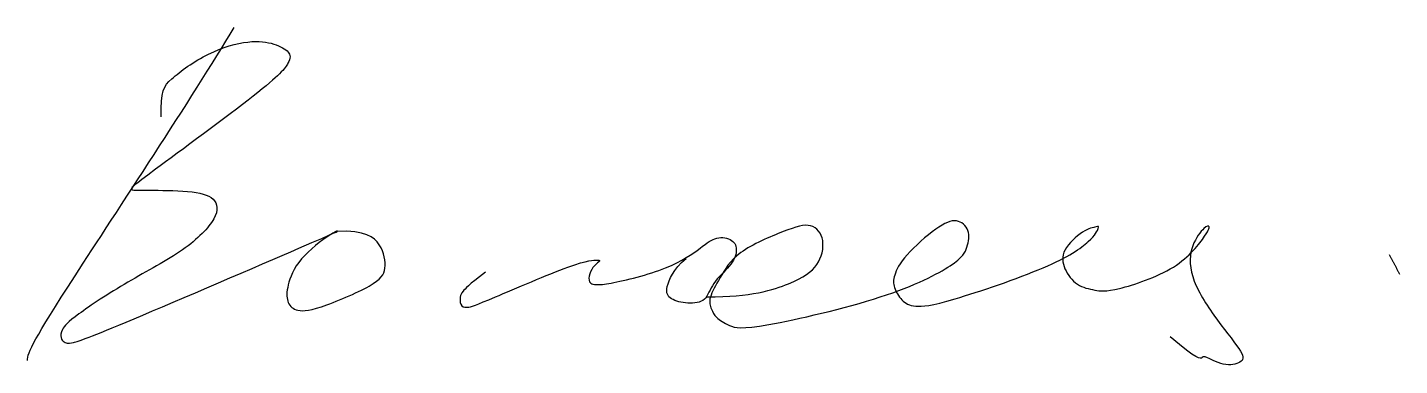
# Model space of a CAD drawing. Header units: inches. Extents: x 31.2 to 43.5, y 14.9 to 18.
import ezdxf

# ---------------------------------------------------------------- set-up
doc = ezdxf.new("R2010")
doc.units = ezdxf.units.IN
doc.header["$MEASUREMENT"] = 0
doc.layers.add('Sign', color=5, linetype='Continuous')

msp = doc.modelspace()

# ---------------------------------------------------------------- linework, layer by layer
at = {"layer": 'Sign'}
for points, degree in [([(31.193, 14.97), (31.193, 15.043), (31.312, 15.281), (32.662, 17.319), (33.045, 17.957)], 3), ([(32.389, 17.154), (32.389, 17.388), (32.433, 17.472), (32.813, 17.745), (33.193, 17.849), (33.41, 17.815), (33.55, 17.737), (33.55, 17.654), (33.402, 17.464), (32.128, 16.533), (32.128, 16.518), (32.128, 16.502), (32.128, 16.497), (32.235, 16.497), (32.66, 16.497), (32.888, 16.436), (32.913, 16.261), (32.622, 15.96), (32.085, 15.681), (31.587, 15.352), (31.49, 15.244), (31.49, 15.17), (31.516, 15.135), (31.569, 15.115), (31.834, 15.207), (33.983, 16.131), (33.97, 16.131), (33.941, 16.131), (33.606, 15.883), (33.512, 15.628), (33.512, 15.496), (33.58, 15.412), (33.757, 15.412), (34.336, 15.66), (34.41, 15.781), (34.378, 16.018), (34.216, 16.139), (33.965, 16.129)], 3), ([(37.278, 15.541), (37.67, 15.541), (38.07, 15.666), (38.285, 15.814), (38.341, 16.061), (38.22, 16.215), (38.002, 16.15), (37.522, 15.945), (37.39, 15.703), (37.283, 15.528), (37.315, 15.426), (37.35, 15.361), (37.466, 15.278), (37.644, 15.237), (38.942, 15.539), (39.543, 15.851), (39.61, 15.984), (39.636, 16.144), (39.516, 16.252), (39.349, 16.183), (39.027, 15.901), (38.942, 15.723), (38.942, 15.631), (39.016, 15.503), (39.121, 15.445), (39.364, 15.469), (40.402, 15.822), (40.735, 16.056), (40.789, 16.174), (40.778, 16.174), (40.649, 16.147), (40.444, 15.96), (40.463, 15.792), (40.585, 15.635), (40.751, 15.601), (40.888, 15.58), (41.51, 15.785), (41.773, 16.135), (41.773, 16.181), (41.742, 16.181), (41.605, 16.02), (41.583, 15.739), (41.803, 15.373), (42.082, 15.036), (42.082, 14.96), (41.93, 14.909), (41.721, 15.014), (41.721, 15.004), (41.667, 14.971), (41.422, 15.183)], 3), ([(35.292, 15.762), (35.139, 15.647), (35.082, 15.58), (35.064, 15.549), (35.064, 15.467), (35.116, 15.435), (35.255, 15.484), (36.153, 15.873), (36.319, 15.873), (36.319, 15.863), (36.249, 15.808), (36.217, 15.726), (36.217, 15.657), (36.333, 15.636), (36.963, 15.793), (37.24, 15.996), (37.357, 16.088), (37.515, 16.061), (37.554, 15.957), (37.497, 15.822), (37.312, 15.663), (37.275, 15.497), (37.104, 15.475), (36.937, 15.517), (36.893, 15.604), (36.975, 15.785), (37.088, 15.887)], 3), ([(43.383, 15.92), (43.475, 15.746)], 1)]:
    msp.add_open_spline(points, degree=degree, dxfattribs=at)

doc.saveas('drawing.dxf')
